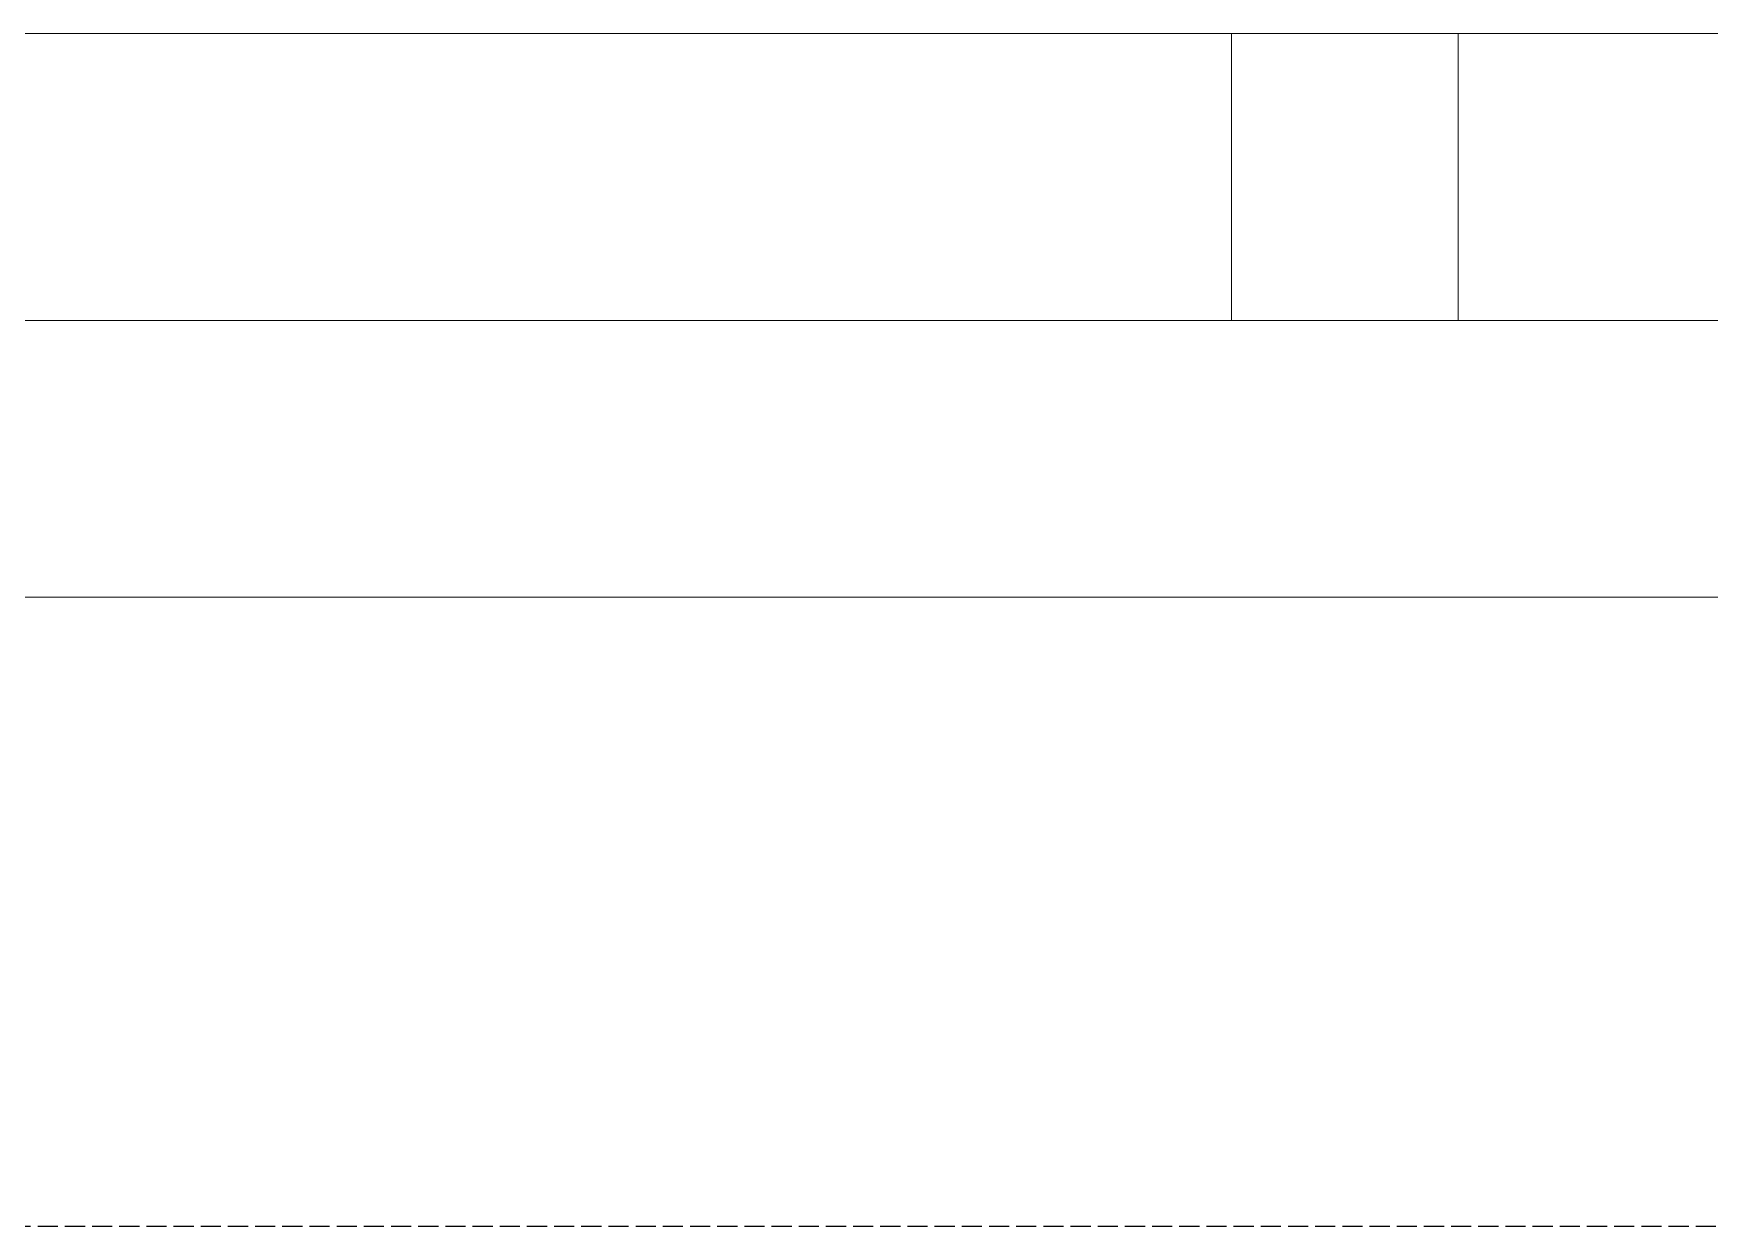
# Model space of a CAD drawing. Header units: millimetres. Extents: x 0 to 59350, y 0 to 29700.
# Drawn here: x 26245.6 to 26412.1, y 18841.2 to 18959.7 of the extents above; entities that cross this region are included whole.
import ezdxf

# ---------------------------------------------------------------- set-up
doc = ezdxf.new("R2010")
doc.units = ezdxf.units.MM
doc.linetypes.add('VERDECKT2_S2', pattern=[2.7, 2, -0.7])
doc.layers.add('Standard', color=7, linetype='Continuous', lineweight=25)

msp = doc.modelspace()

# ---------------------------------------------------------------- linework, layer by layer
at = {"layer": 'Standard', "color": 2, "linetype": 'Continuous', "lineweight": 18}
for p, q in [((26202.6, 18959.72), (26904.1, 18959.72)), ((26387.1, 18959.72), (26364.6, 18959.72)), ((26364.6, 18959.72), (26364.6, 18931.22)), ((26387.1, 18931.22), (26387.1, 18959.72)), ((26202.6, 18931.22), (26904.1, 18931.22)), ((26364.6, 18931.22), (26387.1, 18931.22))]:
    msp.add_line(p, q, dxfattribs=at)
at = {"layer": 'Standard', "color": 59, "linetype": 'Continuous', "lineweight": 18}
for p, q in [((26904.1, 18931.22), (26169.1, 18931.22)), ((26169.1, 18931.22), (26904.1, 18931.22)), ((26141.6, 18903.72), (26904.11, 18903.72)), ((26904.11, 18903.72), (26141.6, 18903.72))]:
    msp.add_line(p, q, dxfattribs=at)
at = {"layer": 'Standard', "color": 7, "linetype": 'VERDECKT2_S2', "lineweight": -3}
msp.add_line((26904.1, 18841.22), (26079.1, 18841.22), dxfattribs=at)

doc.saveas('drawing.dxf')
